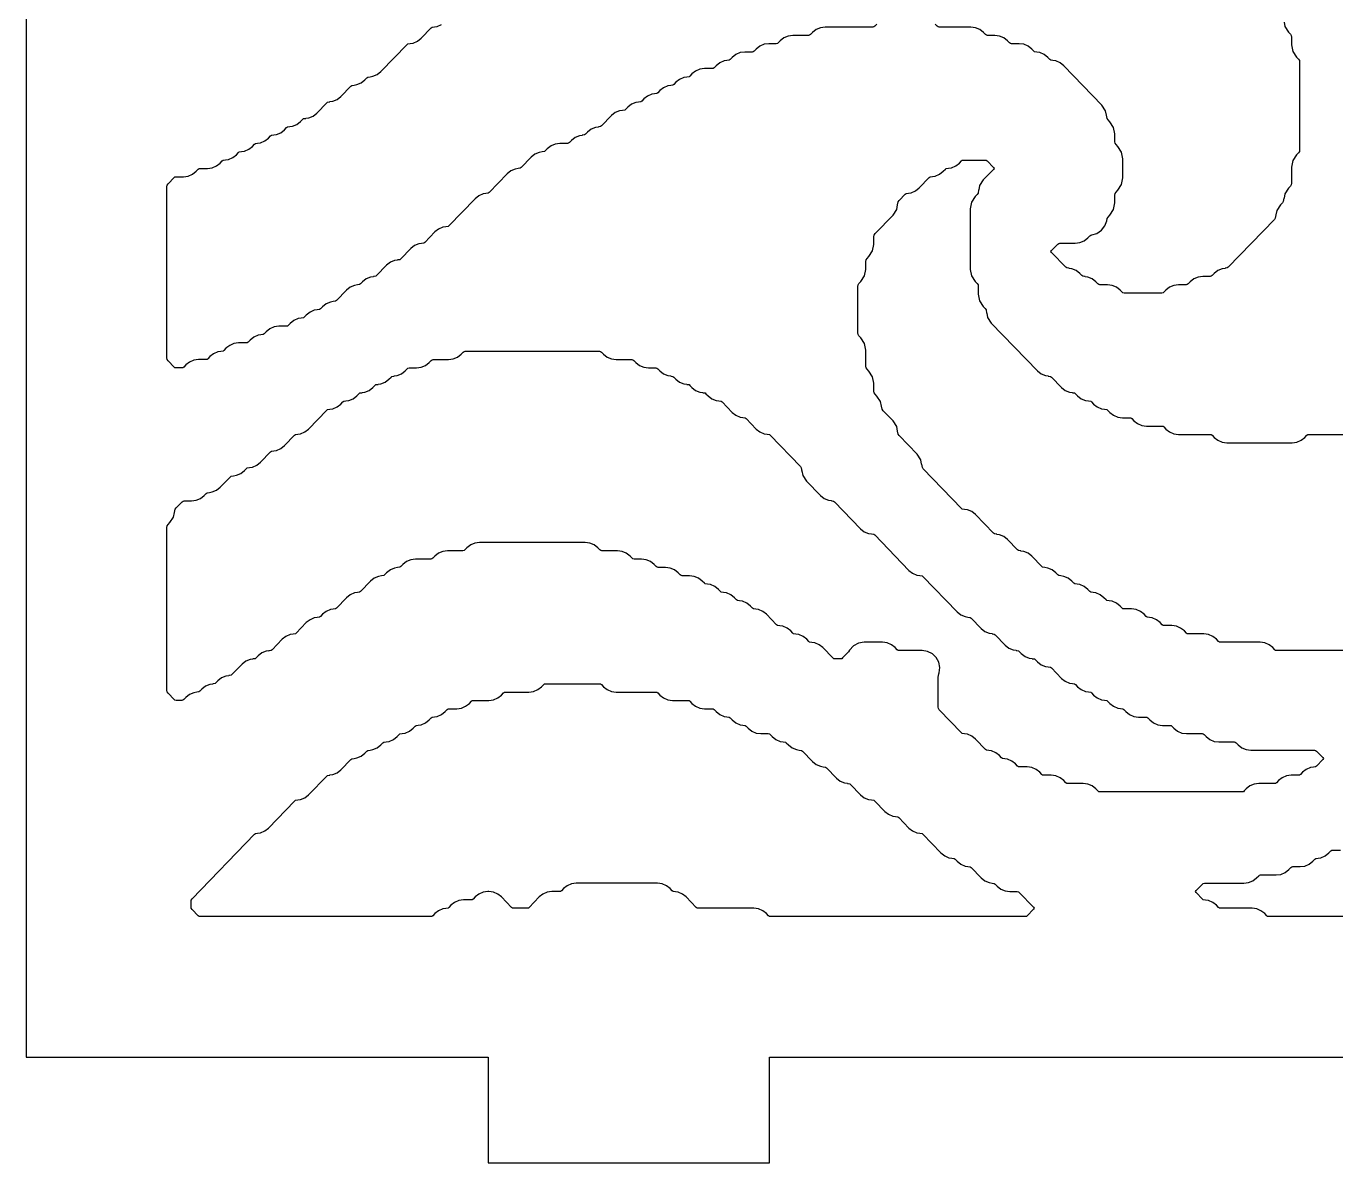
# Model space of a CAD drawing. Header units: millimetres. Extents: x 10 to 410, y 18 to 283.
# Drawn here: x 10 to 47.23, y 21 to 53.31 of the extents above; entities that cross this region are included whole.
import ezdxf

# ---------------------------------------------------------------- set-up
doc = ezdxf.new("R2010")
doc.units = ezdxf.units.MM
doc.layers.add('CUT', color=1, linetype='Continuous')

msp = doc.modelspace()

# ---------------------------------------------------------------- linework, layer by layer
at = {"layer": 'CUT'}
for points in [[(52.134, 21), (60.134, 21), (60.134, 24), (73.2679, 24), (73.2679, 144), (60.134, 144), (60.134, 147), (52.134, 147), (52.134, 144), (31.134, 144), (31.134, 147), (23.134, 147), (23.134, 144), (10, 144), (10, 24), (23.134, 24), (23.134, 21), (31.134, 21), (31.134, 24), (52.134, 24)], [(15.1437, 40.0464), (15.2086, 40.0551), (15.2083, 40.0574), (15.2903, 40.0684), (15.4131, 40.1205), (15.5177, 40.2031), (15.8038, 40.4991), (15.8288, 40.5189), (15.8937, 40.5277), (15.8934, 40.5299), (15.9755, 40.541), (16.0982, 40.5931), (16.2028, 40.6757), (16.2605, 40.7354), (16.2856, 40.7552), (16.3505, 40.764), (16.3502, 40.7662), (16.4322, 40.7773), (16.555, 40.8293), (16.6596, 40.912), (16.9457, 41.208), (16.9707, 41.2278), (17.0356, 41.2365), (17.0353, 41.2388), (17.1174, 41.2498), (17.2401, 41.3019), (17.3447, 41.3846), (17.6308, 41.6806), (17.6559, 41.7004), (17.7207, 41.7091), (17.7204, 41.7114), (17.8025, 41.7224), (17.9252, 41.7745), (18.0299, 41.8572), (18.5443, 42.3894), (18.5694, 42.4092), (18.6343, 42.418), (18.634, 42.4202), (18.716, 42.4313), (18.8388, 42.4834), (18.9434, 42.566), (19.0011, 42.6257), (19.0262, 42.6455), (19.091, 42.6543), (19.0907, 42.6565), (19.1728, 42.6676), (19.2955, 42.7196), (19.4001, 42.8023), (19.4578, 42.862), (19.4829, 42.8818), (19.5478, 42.8905), (19.5475, 42.8928), (19.6295, 42.9039), (19.7523, 42.9559), (19.8569, 43.0386), (19.9146, 43.0983), (19.9397, 43.1181), (20.0045, 43.1268), (20.0042, 43.1291), (20.0863, 43.1401), (20.209, 43.1922), (20.3137, 43.2749), (20.3714, 43.3346), (20.3964, 43.3544), (20.4613, 43.3631), (20.461, 43.3654), (20.5431, 43.3764), (20.6658, 43.4285), (20.7704, 43.5112), (20.8281, 43.5709), (20.8532, 43.5907), (20.8849, 43.5949), (21.0961, 43.5949), (21.2282, 43.6127), (21.3509, 43.6648), (21.4556, 43.7474), (21.5133, 43.8071), (21.5383, 43.827), (21.57, 43.8312), (22.0096, 43.8312), (22.1417, 43.849), (22.2645, 43.9011), (22.3691, 43.9837), (22.4268, 44.0434), (22.4519, 44.0632), (22.4835, 44.0675), (26.299, 44.0675), (26.3307, 44.0632), (26.3558, 44.0434), (26.4135, 43.9837), (26.5181, 43.9011), (26.6409, 43.849), (26.773, 43.8312), (27.2126, 43.8312), (27.2442, 43.827), (27.2693, 43.8071), (27.327, 43.7474), (27.4316, 43.6648), (27.5544, 43.6127), (27.6865, 43.5949), (27.8977, 43.5949), (27.9294, 43.5907), (27.9544, 43.5709), (28.0121, 43.5112), (28.1168, 43.4285), (28.2395, 43.3764), (28.3216, 43.3654), (28.3213, 43.3631), (28.3861, 43.3544), (28.4112, 43.3346), (28.4689, 43.2749), (28.5735, 43.1922), (28.6963, 43.1401), (28.7783, 43.1291), (28.778, 43.1268), (28.8429, 43.1181), (28.868, 43.0983), (28.9257, 43.0386), (29.0303, 42.9559), (29.153, 42.9039), (29.2351, 42.8928), (29.2348, 42.8905), (29.2996, 42.8818), (29.3247, 42.862), (29.3824, 42.8023), (29.487, 42.7196), (29.6098, 42.6676), (29.6919, 42.6565), (29.6915, 42.6543), (29.7564, 42.6455), (29.7815, 42.6257), (30.0676, 42.3297), (30.1722, 42.2471), (30.2949, 42.195), (30.377, 42.184), (30.3767, 42.1817), (30.4415, 42.173), (30.4666, 42.1531), (30.7527, 41.8572), (30.8573, 41.7745), (30.9801, 41.7224), (31.0621, 41.7114), (31.0618, 41.7091), (31.1267, 41.7004), (31.1518, 41.6806), (32.0085, 40.7941), (32.0333, 40.756), (32.0512, 40.664), (32.0538, 40.6645), (32.0785, 40.5379), (32.1825, 40.3779), (32.5797, 39.9669), (32.6844, 39.8842), (32.8071, 39.8321), (32.8892, 39.8211), (32.8889, 39.8188), (32.9537, 39.8101), (32.9788, 39.7903), (33.7216, 39.0217), (33.8263, 38.939), (33.949, 38.887), (34.0311, 38.8759), (34.0308, 38.8737), (34.0956, 38.8649), (34.1207, 38.8451), (35.0919, 37.8403), (35.1965, 37.7576), (35.3193, 37.7055), (35.4014, 37.6945), (35.401, 37.6922), (35.4659, 37.6835), (35.491, 37.6637), (36.4622, 36.6588), (36.5668, 36.5762), (36.6896, 36.5241), (36.7716, 36.5131), (36.7713, 36.5108), (36.8362, 36.5021), (36.8613, 36.4823), (37.1473, 36.1863), (37.252, 36.1036), (37.3747, 36.0515), (37.4568, 36.0405), (37.4565, 36.0382), (37.5213, 36.0295), (37.5464, 36.0097), (37.8325, 35.7137), (37.9371, 35.631), (38.0599, 35.579), (38.1419, 35.5679), (38.1416, 35.5656), (38.2065, 35.5569), (38.2315, 35.5371), (38.2892, 35.4774), (38.3939, 35.3947), (38.5166, 35.3427), (38.5987, 35.3316), (38.5984, 35.3294), (38.6632, 35.3206), (38.6883, 35.3008), (38.746, 35.2411), (38.8506, 35.1585), (38.9734, 35.1064), (39.0554, 35.0953), (39.0551, 35.0931), (39.12, 35.0843), (39.1451, 35.0645), (39.4311, 34.7685), (39.5358, 34.6859), (39.6585, 34.6338), (39.7406, 34.6228), (39.7403, 34.6205), (39.8051, 34.6118), (39.8302, 34.592), (39.8879, 34.5323), (39.9925, 34.4496), (40.1153, 34.3975), (40.1973, 34.3865), (40.197, 34.3842), (40.2619, 34.3755), (40.287, 34.3557), (40.3447, 34.296), (40.4493, 34.2133), (40.572, 34.1612), (40.6541, 34.1502), (40.6538, 34.1479), (40.7186, 34.1392), (40.7437, 34.1194), (40.8014, 34.0597), (40.906, 33.977), (41.0288, 33.925), (41.1109, 33.9139), (41.1105, 33.9116), (41.1754, 33.9029), (41.2005, 33.8831), (41.2582, 33.8234), (41.3628, 33.7407), (41.4856, 33.6887), (41.6177, 33.6709), (41.8289, 33.6709), (41.8605, 33.6666), (41.8856, 33.6468), (41.9433, 33.5871), (42.0479, 33.5045), (42.1707, 33.4524), (42.3028, 33.4346), (42.514, 33.4346), (42.5457, 33.4303), (42.5708, 33.4105), (42.6285, 33.3508), (42.7331, 33.2682), (42.8558, 33.2161), (42.988, 33.1983), (43.4275, 33.1983), (43.4592, 33.1941), (43.4843, 33.1742), (43.542, 33.1145), (43.6466, 33.0319), (43.7694, 32.9798), (43.9015, 32.962), (44.3411, 32.962), (44.3727, 32.9578), (44.3978, 32.9379), (44.4555, 32.8783), (44.5601, 32.7956), (44.6829, 32.7435), (44.815, 32.7257), (46.6248, 32.7257), (46.6565, 32.7215), (46.6816, 32.7017), (46.86, 32.5171), (46.8795, 32.4895), (46.86, 32.4618), (46.6816, 32.2772), (46.6565, 32.2574), (46.5917, 32.2487), (46.592, 32.2464), (46.5099, 32.2354), (46.3872, 32.1833), (46.2825, 32.1007), (46.2248, 32.041), (46.1998, 32.0211), (46.1681, 32.0169), (45.9569, 32.0169), (45.8248, 31.9991), (45.702, 31.947), (45.5974, 31.8644), (45.5397, 31.8047), (45.5146, 31.7849), (45.483, 31.7806), (45.0434, 31.7806), (44.9113, 31.7628), (44.7885, 31.7107), (44.6839, 31.6281), (44.6262, 31.5684), (44.6011, 31.5486), (44.5694, 31.5443), (40.5256, 31.5443), (40.4939, 31.5486), (40.4688, 31.5684), (40.4111, 31.6281), (40.3065, 31.7107), (40.1837, 31.7628), (40.0516, 31.7806), (39.612, 31.7806), (39.5804, 31.7849), (39.5553, 31.8047), (39.4976, 31.8644), (39.393, 31.947), (39.2702, 31.9991), (39.1381, 32.0169), (38.9269, 32.0169), (38.8952, 32.0211), (38.8701, 32.041), (38.8124, 32.1007), (38.7078, 32.1833), (38.5851, 32.2354), (38.4529, 32.2532), (38.2418, 32.2532), (38.2101, 32.2574), (38.185, 32.2772), (38.1273, 32.3369), (38.0227, 32.4196), (37.8999, 32.4717), (37.8179, 32.4827), (37.8182, 32.485), (37.7533, 32.4937), (37.7282, 32.5135), (37.6705, 32.5732), (37.5659, 32.6559), (37.4432, 32.708), (37.3611, 32.719), (37.3614, 32.7213), (37.2966, 32.73), (37.2715, 32.7498), (36.9854, 33.0458), (36.8808, 33.1285), (36.758, 33.1805), (36.676, 33.1916), (36.6763, 33.1938), (36.6114, 33.2026), (36.5863, 33.2224), (35.958, 33.8725), (35.9332, 33.9107), (35.9245, 33.9553), (35.9245, 34.8041), (35.9423, 34.8958), (35.9568, 34.928), (35.9745, 35.0798), (35.9456, 35.2298), (35.8727, 35.364), (35.7627, 35.47), (35.6258, 35.5378), (35.4749, 35.5612), (34.8161, 35.5612), (34.7844, 35.5654), (34.7593, 35.5853), (34.7016, 35.645), (34.597, 35.7276), (34.4742, 35.7797), (34.3421, 35.7975), (33.8263, 35.7975), (33.6635, 35.7702), (33.5185, 35.6915), (33.407, 35.5699), (33.3788, 35.5265), (33.2072, 35.349), (33.1821, 35.3292), (33.1504, 35.3249), (32.989, 35.3249), (32.9573, 35.3292), (32.9323, 35.349), (32.6462, 35.645), (32.5416, 35.7276), (32.4188, 35.7797), (32.3368, 35.7907), (32.3371, 35.793), (32.2722, 35.8017), (32.2471, 35.8215), (32.1894, 35.8812), (32.0848, 35.9639), (31.9621, 36.016), (31.88, 36.027), (31.8803, 36.0293), (31.8154, 36.038), (31.7904, 36.0578), (31.7327, 36.1175), (31.628, 36.2002), (31.5053, 36.2523), (31.4232, 36.2633), (31.4235, 36.2656), (31.3587, 36.2743), (31.3336, 36.2941), (31.0475, 36.5901), (30.9429, 36.6728), (30.8202, 36.7248), (30.7381, 36.7359), (30.7384, 36.7382), (30.6735, 36.7469), (30.6485, 36.7667), (30.5908, 36.8264), (30.4861, 36.9091), (30.3634, 36.9611), (30.2813, 36.9722), (30.2816, 36.9744), (30.2168, 36.9832), (30.1917, 37.003), (30.134, 37.0627), (30.0294, 37.1453), (29.9066, 37.1974), (29.8246, 37.2085), (29.8249, 37.2107), (29.76, 37.2195), (29.7349, 37.2393), (29.6772, 37.299), (29.5726, 37.3816), (29.4499, 37.4337), (29.3678, 37.4447), (29.3681, 37.447), (29.3033, 37.4557), (29.2782, 37.4756), (29.2205, 37.5353), (29.1159, 37.6179), (28.9931, 37.67), (28.861, 37.6878), (28.6498, 37.6878), (28.6181, 37.692), (28.593, 37.7118), (28.5353, 37.7715), (28.4307, 37.8542), (28.308, 37.9063), (28.1758, 37.9241), (27.9647, 37.9241), (27.933, 37.9283), (27.9079, 37.9481), (27.8502, 38.0078), (27.7456, 38.0905), (27.6228, 38.1426), (27.4907, 38.1603), (27.2795, 38.1603), (27.2478, 38.1646), (27.2228, 38.1844), (27.1651, 38.2441), (27.0604, 38.3268), (26.9377, 38.3788), (26.8055, 38.3966), (26.366, 38.3966), (26.3343, 38.4009), (26.3092, 38.4207), (26.2515, 38.4804), (26.1469, 38.5631), (26.0242, 38.6151), (25.892, 38.6329), (22.8905, 38.6329), (22.7584, 38.6151), (22.6357, 38.5631), (22.531, 38.4804), (22.4733, 38.4207), (22.4483, 38.4009), (22.4166, 38.3966), (21.977, 38.3966), (21.8449, 38.3788), (21.7221, 38.3268), (21.6175, 38.2441), (21.5598, 38.1844), (21.5347, 38.1646), (21.5031, 38.1603), (21.0635, 38.1603), (20.9314, 38.1426), (20.8086, 38.0905), (20.704, 38.0078), (20.6463, 37.9481), (20.6212, 37.9283), (20.5564, 37.9196), (20.5567, 37.9173), (20.4746, 37.9063), (20.3519, 37.8542), (20.2472, 37.7715), (20.1895, 37.7118), (20.1645, 37.692), (20.0996, 37.6833), (20.0999, 37.681), (20.0178, 37.67), (19.8951, 37.6179), (19.7905, 37.5353), (19.5044, 37.2393), (19.4793, 37.2195), (19.4145, 37.2107), (19.4148, 37.2085), (19.3327, 37.1974), (19.21, 37.1453), (19.1053, 37.0627), (18.8192, 36.7667), (18.7942, 36.7469), (18.7293, 36.7382), (18.7296, 36.7359), (18.6476, 36.7248), (18.5248, 36.6728), (18.4202, 36.5901), (18.3625, 36.5304), (18.3374, 36.5106), (18.2726, 36.5019), (18.2729, 36.4996), (18.1908, 36.4886), (18.0681, 36.4365), (17.9634, 36.3538), (17.6773, 36.0578), (17.6523, 36.038), (17.5874, 36.0293), (17.5877, 36.027), (17.5057, 36.016), (17.3829, 35.9639), (17.2783, 35.8812), (16.9922, 35.5853), (16.9671, 35.5654), (16.9023, 35.5567), (16.9026, 35.5544), (16.8205, 35.5434), (16.6978, 35.4913), (16.5931, 35.4087), (16.5354, 35.349), (16.5104, 35.3292), (16.4455, 35.3204), (16.4458, 35.3182), (16.3638, 35.3071), (16.241, 35.255), (16.1364, 35.1724), (15.8503, 34.8764), (15.8252, 34.8566), (15.7604, 34.8479), (15.7607, 34.8456), (15.6786, 34.8345), (15.5559, 34.7825), (15.4513, 34.6998), (15.3936, 34.6401), (15.3685, 34.6203), (15.3036, 34.6116), (15.3039, 34.6093), (15.2219, 34.5983), (15.0991, 34.5462), (14.9945, 34.4635), (14.9368, 34.4038), (14.9117, 34.384), (14.8469, 34.3753), (14.8472, 34.373), (14.7651, 34.362), (14.6424, 34.3099), (14.5377, 34.2272), (14.48, 34.1675), (14.455, 34.1477), (14.4233, 34.1435), (14.2619, 34.1435), (14.2302, 34.1477), (14.2051, 34.1675), (14.0335, 34.3451), (14.0087, 34.3833), (14, 34.4279), (14, 39.0573), (14.0087, 39.102), (14.0335, 39.1401), (14.0879, 39.1964), (14.1919, 39.3565), (14.2166, 39.4831), (14.2192, 39.4826), (14.2371, 39.5745), (14.2619, 39.6127), (14.4335, 39.7903), (14.4586, 39.8101), (14.4902, 39.8143), (14.7014, 39.8143), (14.8336, 39.8321), (14.9563, 39.8842), (15.0609, 39.9669), (15.1186, 40.0266)], [(16.6606, 30.3806), (16.7833, 30.4327), (16.888, 30.5154), (17.6308, 31.2839), (17.6559, 31.3038), (17.7207, 31.3125), (17.7204, 31.3148), (17.8025, 31.3258), (17.9252, 31.3779), (18.0299, 31.4605), (18.5443, 31.9928), (18.5694, 32.0126), (18.6343, 32.0213), (18.634, 32.0236), (18.716, 32.0347), (18.8388, 32.0867), (18.9434, 32.1694), (19.2295, 32.4654), (19.2545, 32.4852), (19.3194, 32.4939), (19.3191, 32.4962), (19.4012, 32.5072), (19.5239, 32.5593), (19.6285, 32.642), (19.6862, 32.7017), (19.7113, 32.7215), (19.7762, 32.7302), (19.7759, 32.7325), (19.8579, 32.7435), (19.9807, 32.7956), (20.0853, 32.8783), (20.143, 32.9379), (20.1681, 32.9578), (20.2329, 32.9665), (20.2326, 32.9688), (20.3147, 32.9798), (20.4374, 33.0319), (20.542, 33.1145), (20.5997, 33.1742), (20.6248, 33.1941), (20.6897, 33.2028), (20.6894, 33.2051), (20.7714, 33.2161), (20.8942, 33.2682), (20.9988, 33.3508), (21.0565, 33.4105), (21.0816, 33.4303), (21.1464, 33.4391), (21.1461, 33.4413), (21.2282, 33.4524), (21.3509, 33.5045), (21.4556, 33.5871), (21.5133, 33.6468), (21.5383, 33.6666), (21.6032, 33.6754), (21.6029, 33.6776), (21.685, 33.6887), (21.8077, 33.7407), (21.9123, 33.8234), (21.97, 33.8831), (21.9951, 33.9029), (22.0268, 33.9072), (22.238, 33.9072), (22.3701, 33.925), (22.4928, 33.977), (22.5975, 34.0597), (22.6552, 34.1194), (22.6802, 34.1392), (22.7119, 34.1435), (23.1515, 34.1435), (23.2836, 34.1612), (23.4064, 34.2133), (23.511, 34.296), (23.5687, 34.3557), (23.5938, 34.3755), (23.6254, 34.3797), (24.2934, 34.3797), (24.4255, 34.3975), (24.5483, 34.4496), (24.6529, 34.5323), (24.7106, 34.592), (24.7357, 34.6118), (24.7673, 34.616), (26.299, 34.616), (26.3307, 34.6118), (26.3558, 34.592), (26.4135, 34.5323), (26.5181, 34.4496), (26.6409, 34.3975), (26.773, 34.3797), (27.8977, 34.3797), (27.9294, 34.3755), (27.9544, 34.3557), (28.0121, 34.296), (28.1168, 34.2133), (28.2395, 34.1612), (28.3717, 34.1435), (28.8112, 34.1435), (28.8429, 34.1392), (28.868, 34.1194), (28.9257, 34.0597), (29.0303, 33.977), (29.153, 33.925), (29.2852, 33.9072), (29.4964, 33.9072), (29.528, 33.9029), (29.5531, 33.8831), (29.6108, 33.8234), (29.7154, 33.7407), (29.8382, 33.6887), (29.9202, 33.6776), (29.9199, 33.6754), (29.9848, 33.6666), (30.0099, 33.6468), (30.0676, 33.5871), (30.1722, 33.5045), (30.2949, 33.4524), (30.377, 33.4413), (30.3767, 33.4391), (30.4415, 33.4303), (30.4666, 33.4105), (30.5243, 33.3508), (30.6289, 33.2682), (30.7517, 33.2161), (30.8838, 33.1983), (31.095, 33.1983), (31.1267, 33.1941), (31.1518, 33.1742), (31.2095, 33.1145), (31.3141, 33.0319), (31.4368, 32.9798), (31.5189, 32.9688), (31.5186, 32.9665), (31.5834, 32.9578), (31.6085, 32.9379), (31.6662, 32.8783), (31.7708, 32.7956), (31.8936, 32.7435), (31.9757, 32.7325), (31.9753, 32.7302), (32.0402, 32.7215), (32.0653, 32.7017), (32.3514, 32.4057), (32.456, 32.323), (32.5787, 32.2709), (32.6608, 32.2599), (32.6605, 32.2576), (32.7253, 32.2489), (32.7504, 32.2291), (33.0365, 31.9331), (33.1411, 31.8504), (33.2639, 31.7984), (33.3459, 31.7873), (33.3456, 31.7851), (33.4105, 31.7763), (33.4356, 31.7565), (33.7216, 31.4605), (33.8263, 31.3779), (33.949, 31.3258), (34.0311, 31.3148), (34.0308, 31.3125), (34.0956, 31.3038), (34.1207, 31.2839), (34.4068, 30.988), (34.5114, 30.9053), (34.6342, 30.8532), (34.7162, 30.8422), (34.7159, 30.8399), (34.7808, 30.8312), (34.8058, 30.8114), (35.0919, 30.5154), (35.1965, 30.4327), (35.3193, 30.3806), (35.4014, 30.3696), (35.401, 30.3673), (35.4659, 30.3586), (35.491, 30.3388), (36.0054, 29.8065), (36.1101, 29.7239), (36.2328, 29.6718), (36.3149, 29.6607), (36.3146, 29.6585), (36.3794, 29.6497), (36.4045, 29.6299), (36.4622, 29.5702), (36.5668, 29.4876), (36.6896, 29.4355), (36.7716, 29.4245), (36.7713, 29.4222), (36.8362, 29.4135), (36.8613, 29.3936), (37.1473, 29.0977), (37.252, 29.015), (37.3747, 28.9629), (37.4568, 28.9519), (37.4565, 28.9496), (37.5213, 28.9409), (37.5464, 28.9211), (37.6041, 28.8614), (37.7087, 28.7787), (37.8315, 28.7266), (37.9636, 28.7089), (38.1748, 28.7089), (38.2065, 28.7046), (38.2315, 28.6848), (38.6383, 28.264), (38.6578, 28.2363), (38.6383, 28.2086), (38.4599, 28.0241), (38.4348, 28.0043), (38.4032, 28), (31.162, 28), (31.1303, 28.0043), (31.1052, 28.0241), (31.0475, 28.0838), (30.9429, 28.1664), (30.8202, 28.2185), (30.688, 28.2363), (29.1066, 28.2363), (29.0749, 28.2405), (29.0498, 28.2604), (28.7637, 28.5563), (28.6591, 28.639), (28.5364, 28.6911), (28.4543, 28.7021), (28.4546, 28.7044), (28.3897, 28.7131), (28.3647, 28.7329), (28.307, 28.7926), (28.2023, 28.8753), (28.0796, 28.9274), (27.9474, 28.9451), (25.6311, 28.9451), (25.499, 28.9274), (25.3762, 28.8753), (25.2716, 28.7926), (25.2139, 28.7329), (25.1888, 28.7131), (25.1571, 28.7089), (24.946, 28.7089), (24.8138, 28.6911), (24.6911, 28.639), (24.5864, 28.5563), (24.3004, 28.2604), (24.2753, 28.2405), (24.2436, 28.2363), (23.8538, 28.2363), (23.8221, 28.2405), (23.7971, 28.2604), (23.511, 28.5563), (23.4064, 28.639), (23.2836, 28.6911), (23.1515, 28.7089), (23.1189, 28.7089), (22.9868, 28.6911), (22.864, 28.639), (22.7594, 28.5563), (22.7017, 28.4966), (22.6766, 28.4768), (22.645, 28.4726), (22.4338, 28.4726), (22.3016, 28.4548), (22.1789, 28.4027), (22.0743, 28.3201), (22.0166, 28.2604), (21.9915, 28.2405), (21.9266, 28.2318), (21.9269, 28.2295), (21.8449, 28.2185), (21.7221, 28.1664), (21.6175, 28.0838), (21.5598, 28.0241), (21.5347, 28.0043), (21.5031, 28), (14.947, 28), (14.9153, 28.0043), (14.8902, 28.0241), (14.7186, 28.2016), (14.6938, 28.2398), (14.6851, 28.2845), (14.6851, 28.4244), (14.6938, 28.4691), (14.7186, 28.5072), (16.4889, 30.3388), (16.514, 30.3586), (16.5788, 30.3673), (16.5785, 30.3696)]]:
    msp.add_lwpolyline(points, close=True, dxfattribs=at)
for points in [[(34.1784, 53.3665), (34.1207, 53.3068), (34.0956, 53.287), (34.064, 53.2827), (32.7109, 53.2827), (32.5787, 53.2649), (32.456, 53.2128), (32.3514, 53.1302), (32.2937, 53.0705), (32.2686, 53.0507), (32.2369, 53.0464), (31.7974, 53.0464), (31.6652, 53.0286), (31.5425, 52.9766), (31.4378, 52.8939), (31.3801, 52.8342), (31.3551, 52.8144), (31.3234, 52.8101), (31.1122, 52.8101), (30.9801, 52.7923), (30.8573, 52.7403), (30.7527, 52.6576), (30.695, 52.5979), (30.6699, 52.5781), (30.6383, 52.5738), (30.4271, 52.5738), (30.2949, 52.5561), (30.1722, 52.504), (30.0676, 52.4213), (30.0099, 52.3616), (29.9848, 52.3418), (29.9199, 52.3331), (29.9202, 52.3308), (29.8382, 52.3198), (29.7154, 52.2677), (29.6108, 52.185), (29.5531, 52.1253), (29.528, 52.1055), (29.4964, 52.1013), (29.2852, 52.1013), (29.153, 52.0835), (29.0303, 52.0314), (28.9257, 51.9488), (28.868, 51.8891), (28.8429, 51.8692), (28.778, 51.8605), (28.7783, 51.8582), (28.6963, 51.8472), (28.5735, 51.7951), (28.4689, 51.7125), (28.4112, 51.6528), (28.3861, 51.633), (28.3213, 51.6242), (28.3216, 51.622), (28.2395, 51.6109), (28.1168, 51.5588), (28.0121, 51.4762), (27.9544, 51.4165), (27.9294, 51.3967), (27.8645, 51.3879), (27.8648, 51.3857), (27.7828, 51.3746), (27.66, 51.3226), (27.5554, 51.2399), (27.4977, 51.1802), (27.4726, 51.1604), (27.4077, 51.1517), (27.4081, 51.1494), (27.326, 51.1383), (27.2032, 51.0863), (27.0986, 51.0036), (27.0409, 50.9439), (27.0158, 50.9241), (26.951, 50.9154), (26.9513, 50.9131), (26.8692, 50.9021), (26.7465, 50.85), (26.6419, 50.7673), (26.3558, 50.4713), (26.3307, 50.4515), (26.2658, 50.4428), (26.2662, 50.4405), (26.1841, 50.4295), (26.0614, 50.3774), (25.9567, 50.2947), (25.899, 50.235), (25.8739, 50.2152), (25.8091, 50.2065), (25.8094, 50.2042), (25.7273, 50.1932), (25.6046, 50.1411), (25.5, 50.0585), (25.4423, 49.9988), (25.4172, 49.9789), (25.3855, 49.9747), (25.1743, 49.9747), (25.0422, 49.9569), (24.9195, 49.9048), (24.8148, 49.8222), (24.7571, 49.7625), (24.7321, 49.7427), (24.6672, 49.7339), (24.6675, 49.7317), (24.5854, 49.7206), (24.4627, 49.6685), (24.3581, 49.5859), (24.072, 49.2899), (24.0469, 49.2701), (23.982, 49.2614), (23.9824, 49.2591), (23.9003, 49.248), (23.7776, 49.196), (23.6729, 49.1133), (23.1585, 48.581), (23.1334, 48.5612), (23.0685, 48.5525), (23.0688, 48.5502), (22.9868, 48.5392), (22.864, 48.4871), (22.7594, 48.4044), (22.0166, 47.6359), (21.9915, 47.6161), (21.9266, 47.6073), (21.9269, 47.6051), (21.8449, 47.594), (21.7221, 47.542), (21.6175, 47.4593), (21.3314, 47.1633), (21.3064, 47.1435), (21.2415, 47.1348), (21.2418, 47.1325), (21.1597, 47.1215), (21.037, 47.0694), (20.9324, 46.9867), (20.6463, 46.6907), (20.6212, 46.6709), (20.5564, 46.6622), (20.5567, 46.6599), (20.4746, 46.6489), (20.3519, 46.5968), (20.2472, 46.5142), (19.9611, 46.2182), (19.9361, 46.1984), (19.8712, 46.1896), (19.8715, 46.1874), (19.7895, 46.1763), (19.6667, 46.1242), (19.5621, 46.0416), (19.5044, 45.9819), (19.4793, 45.9621), (19.4145, 45.9533), (19.4148, 45.9511), (19.3327, 45.94), (19.21, 45.888), (19.1053, 45.8053), (18.8192, 45.5093), (18.7942, 45.4895), (18.7293, 45.4808), (18.7296, 45.4785), (18.6476, 45.4675), (18.5248, 45.4154), (18.4202, 45.3327), (18.3625, 45.273), (18.3374, 45.2532), (18.2726, 45.2445), (18.2729, 45.2422), (18.1908, 45.2312), (18.0681, 45.1791), (17.9634, 45.0964), (17.9057, 45.0367), (17.8807, 45.0169), (17.8158, 45.0082), (17.8161, 45.0059), (17.734, 44.9949), (17.6113, 44.9428), (17.5067, 44.8601), (17.449, 44.8004), (17.4239, 44.7806), (17.3922, 44.7764), (17.181, 44.7764), (17.0489, 44.7586), (16.9262, 44.7065), (16.8215, 44.6239), (16.7638, 44.5642), (16.7388, 44.5443), (16.6739, 44.5356), (16.6742, 44.5333), (16.5921, 44.5223), (16.4694, 44.4702), (16.3648, 44.3876), (16.3071, 44.3279), (16.282, 44.3081), (16.2503, 44.3038), (16.0391, 44.3038), (15.907, 44.286), (15.7843, 44.2339), (15.6796, 44.1513), (15.6219, 44.0916), (15.5969, 44.0718), (15.532, 44.063), (15.5323, 44.0608), (15.4502, 44.0497), (15.3275, 43.9977), (15.2229, 43.915), (15.1652, 43.8553), (15.1401, 43.8355), (15.1084, 43.8312), (14.8972, 43.8312), (14.7651, 43.8134), (14.6424, 43.7614), (14.5377, 43.6787), (14.48, 43.619), (14.455, 43.5992), (14.4233, 43.5949), (14.2619, 43.5949), (14.2302, 43.5992), (14.2051, 43.619), (14.0335, 43.7966), (14.0087, 43.8347), (14, 43.8794), (14, 48.7451), (14.0087, 48.7897), (14.0335, 48.8279), (14.2051, 49.0055), (14.2302, 49.0253), (14.2619, 49.0295), (14.473, 49.0295), (14.6052, 49.0473), (14.7279, 49.0994), (14.8325, 49.182), (14.8902, 49.2417), (14.9153, 49.2616), (14.947, 49.2658), (15.1582, 49.2658), (15.2903, 49.2836), (15.4131, 49.3357), (15.5177, 49.4183), (15.5754, 49.478), (15.6005, 49.4978), (15.6653, 49.5066), (15.665, 49.5088), (15.7471, 49.5199), (15.8698, 49.572), (15.9744, 49.6546), (16.0321, 49.7143), (16.0572, 49.7341), (16.1221, 49.7429), (16.1218, 49.7451), (16.2038, 49.7562), (16.3266, 49.8082), (16.4312, 49.8909), (16.4889, 49.9506), (16.514, 49.9704), (16.5788, 49.9791), (16.5785, 49.9814), (16.6606, 49.9925), (16.7833, 50.0445), (16.888, 50.1272), (16.9457, 50.1869), (16.9707, 50.2067), (17.0356, 50.2154), (17.0353, 50.2177), (17.1174, 50.2287), (17.2401, 50.2808), (17.3447, 50.3635), (17.4024, 50.4232), (17.4275, 50.443), (17.4924, 50.4517), (17.4921, 50.454), (17.5741, 50.465), (17.6969, 50.5171), (17.8015, 50.5998), (17.8592, 50.6595), (17.8843, 50.6793), (17.9491, 50.688), (17.9488, 50.6903), (18.0309, 50.7013), (18.1536, 50.7534), (18.2582, 50.8361), (18.5443, 51.132), (18.5694, 51.1519), (18.6343, 51.1606), (18.634, 51.1629), (18.716, 51.1739), (18.8388, 51.226), (18.9434, 51.3086), (19.2295, 51.6046), (19.2545, 51.6244), (19.3194, 51.6332), (19.3191, 51.6354), (19.4012, 51.6465), (19.5239, 51.6985), (19.6285, 51.7812), (19.6862, 51.8409), (19.7113, 51.8607), (19.7762, 51.8694), (19.7759, 51.8717), (19.8579, 51.8828), (19.9807, 51.9348), (20.0853, 52.0175), (20.8281, 52.7861), (20.8532, 52.8059), (20.9181, 52.8146), (20.9178, 52.8169), (20.9998, 52.8279), (21.1226, 52.88), (21.2272, 52.9626), (21.5133, 53.2586), (21.5383, 53.2784), (21.6032, 53.2872), (21.6029, 53.2894), (21.685, 53.3005), (21.8077, 53.3526)], [(45.7566, 53.424), (45.7813, 53.2974), (45.8853, 53.1374), (45.9397, 53.0811), (45.9645, 53.0429), (45.9732, 52.9982), (45.9732, 52.776), (46.0096, 52.5886), (46.1137, 52.4285), (46.1681, 52.3722), (46.1929, 52.334), (46.2016, 52.2894), (46.2016, 49.7866), (46.1929, 49.7419), (46.1681, 49.7038), (46.1137, 49.6475), (46.0096, 49.4874), (45.9732, 49.3), (45.9732, 48.8414), (45.9645, 48.7968), (45.9397, 48.7586), (45.8853, 48.7023), (45.7813, 48.5422), (45.7566, 48.4156), (45.754, 48.4161), (45.7361, 48.3242), (45.7113, 48.286), (45.6569, 48.2297), (45.5529, 48.0697), (45.5283, 47.943), (45.5256, 47.9436), (45.5077, 47.8516), (45.483, 47.8135), (44.1694, 46.4545), (44.1443, 46.4346), (44.0795, 46.4259), (44.0798, 46.4236), (43.9977, 46.4126), (43.875, 46.3605), (43.7704, 46.2779), (43.7127, 46.2182), (43.6876, 46.1984), (43.6559, 46.1941), (43.4447, 46.1941), (43.3126, 46.1763), (43.1898, 46.1242), (43.0852, 46.0416), (43.0275, 45.9819), (43.0024, 45.9621), (42.9708, 45.9578), (42.7596, 45.9578), (42.6275, 45.94), (42.5047, 45.888), (42.4001, 45.8053), (42.3424, 45.7456), (42.3173, 45.7258), (42.2856, 45.7215), (41.2107, 45.7215), (41.179, 45.7258), (41.1539, 45.7456), (41.0962, 45.8053), (40.9916, 45.888), (40.8689, 45.94), (40.7367, 45.9578), (40.5256, 45.9578), (40.4939, 45.9621), (40.4688, 45.9819), (40.4111, 46.0416), (40.3065, 46.1242), (40.1837, 46.1763), (40.1017, 46.1874), (40.102, 46.1896), (40.0371, 46.1984), (40.012, 46.2182), (39.9543, 46.2779), (39.8497, 46.3605), (39.727, 46.4126), (39.6449, 46.4236), (39.6452, 46.4259), (39.5804, 46.4346), (39.5553, 46.4545), (39.1485, 46.8753), (39.129, 46.903), (39.1485, 46.9306), (39.3269, 47.1152), (39.352, 47.135), (39.3837, 47.1392), (39.8232, 47.1392), (39.9554, 47.157), (40.0781, 47.2091), (40.1827, 47.2918), (40.2404, 47.3515), (40.2655, 47.3713), (40.2914, 47.3748), (40.44, 47.419), (40.5679, 47.5066), (40.6628, 47.6291), (40.7156, 47.7748), (40.7291, 47.8446), (40.7539, 47.8827), (40.8084, 47.939), (40.9124, 48.0991), (40.9488, 48.2865), (40.9488, 48.5088), (40.9575, 48.5535), (40.9823, 48.5916), (41.0367, 48.6479), (41.1408, 48.808), (41.1772, 48.9954), (41.1772, 49.5363), (41.1408, 49.7237), (41.0367, 49.8837), (40.9823, 49.94), (40.9575, 49.9782), (40.9488, 50.0229), (40.9488, 50.2451), (40.9124, 50.4325), (40.8084, 50.5926), (40.7539, 50.6489), (40.7291, 50.6871), (40.7113, 50.779), (40.7086, 50.7785), (40.684, 50.9051), (40.58, 51.0652), (39.4976, 52.185), (39.393, 52.2677), (39.2702, 52.3198), (39.1882, 52.3308), (39.1885, 52.3331), (39.1236, 52.3418), (39.0985, 52.3616), (39.0408, 52.4213), (38.9362, 52.504), (38.8135, 52.5561), (38.7314, 52.5671), (38.7317, 52.5694), (38.6668, 52.5781), (38.6418, 52.5979), (38.5841, 52.6576), (38.4794, 52.7403), (38.3567, 52.7923), (38.2245, 52.8101), (38.0134, 52.8101), (37.9817, 52.8144), (37.9566, 52.8342), (37.8989, 52.8939), (37.7943, 52.9766), (37.6716, 53.0286), (37.5394, 53.0464), (37.3282, 53.0464), (37.2966, 53.0507), (37.2715, 53.0705), (37.2138, 53.1302), (37.1092, 53.2128), (36.9864, 53.2649), (36.8543, 53.2827), (35.958, 53.2827), (35.9263, 53.287), (35.9012, 53.3068), (35.8435, 53.3665)], [(48.4519, 35.5612), (45.5499, 35.5612), (45.5182, 35.5654), (45.4932, 35.5853), (45.4355, 35.645), (45.3308, 35.7276), (45.2081, 35.7797), (45.0759, 35.7975), (43.9513, 35.7975), (43.9196, 35.8017), (43.8945, 35.8215), (43.8368, 35.8812), (43.7322, 35.9639), (43.6094, 36.016), (43.4773, 36.0338), (43.0377, 36.0338), (43.0061, 36.038), (42.981, 36.0578), (42.9233, 36.1175), (42.8187, 36.2002), (42.6959, 36.2523), (42.5638, 36.27), (42.3526, 36.27), (42.3209, 36.2743), (42.2958, 36.2941), (42.2381, 36.3538), (42.1335, 36.4365), (42.0108, 36.4886), (41.9287, 36.4996), (41.929, 36.5019), (41.8642, 36.5106), (41.8391, 36.5304), (41.7814, 36.5901), (41.6768, 36.6728), (41.554, 36.7248), (41.4219, 36.7426), (41.2107, 36.7426), (41.179, 36.7469), (41.1539, 36.7667), (41.0962, 36.8264), (40.9916, 36.9091), (40.8689, 36.9611), (40.7868, 36.9722), (40.7871, 36.9744), (40.7223, 36.9832), (40.6972, 37.003), (40.6395, 37.0627), (40.5349, 37.1453), (40.4121, 37.1974), (40.3301, 37.2085), (40.3304, 37.2107), (40.2655, 37.2195), (40.2404, 37.2393), (40.1827, 37.299), (40.0781, 37.3816), (39.9554, 37.4337), (39.8733, 37.4447), (39.8736, 37.447), (39.8087, 37.4557), (39.7837, 37.4756), (39.726, 37.5353), (39.6213, 37.6179), (39.4986, 37.67), (39.4165, 37.681), (39.4168, 37.6833), (39.352, 37.692), (39.3269, 37.7118), (39.2692, 37.7715), (39.1646, 37.8542), (39.0418, 37.9063), (38.9598, 37.9173), (38.9601, 37.9196), (38.8952, 37.9283), (38.8701, 37.9481), (38.5841, 38.2441), (38.4794, 38.3268), (38.3567, 38.3788), (38.2746, 38.3899), (38.2749, 38.3922), (38.2101, 38.4009), (38.185, 38.4207), (37.8989, 38.7167), (37.7943, 38.7993), (37.6716, 38.8514), (37.5895, 38.8625), (37.5898, 38.8647), (37.5249, 38.8735), (37.4999, 38.8933), (36.9854, 39.4255), (36.8808, 39.5082), (36.758, 39.5603), (36.676, 39.5713), (36.6763, 39.5736), (36.6114, 39.5823), (36.5863, 39.6021), (35.5012, 40.7249), (35.4764, 40.763), (35.4585, 40.855), (35.4559, 40.8544), (35.4313, 40.981), (35.3272, 41.1411), (34.8161, 41.67), (34.7913, 41.7082), (34.7734, 41.8001), (34.7708, 41.7996), (34.7461, 41.9262), (34.6421, 42.0863), (34.3593, 42.3789), (34.3345, 42.417), (34.3166, 42.509), (34.314, 42.5084), (34.2894, 42.6351), (34.1853, 42.7951), (34.1309, 42.8514), (34.1061, 42.8896), (34.0974, 42.9342), (34.0974, 43.1565), (34.061, 43.3439), (33.957, 43.504), (33.9025, 43.5603), (33.8777, 43.5984), (33.8691, 43.6431), (33.8691, 44.1017), (33.8326, 44.2891), (33.7286, 44.4491), (33.6742, 44.5054), (33.6494, 44.5436), (33.6407, 44.5883), (33.6407, 45.9096), (33.6494, 45.9543), (33.6742, 45.9924), (33.7286, 46.0487), (33.8326, 46.2088), (33.8691, 46.3962), (33.8691, 46.6185), (33.8777, 46.6632), (33.9025, 46.7013), (33.957, 46.7576), (34.061, 46.9177), (34.0974, 47.1051), (34.0974, 47.3274), (34.1061, 47.372), (34.1309, 47.4102), (34.6421, 47.939), (34.7461, 48.0991), (34.7708, 48.2257), (34.7734, 48.2252), (34.7913, 48.3172), (34.8161, 48.3553), (34.9877, 48.5329), (35.0128, 48.5527), (35.0776, 48.5614), (35.0773, 48.5637), (35.1594, 48.5747), (35.2821, 48.6268), (35.3867, 48.7095), (35.6728, 49.0055), (35.6979, 49.0253), (35.7628, 49.034), (35.7625, 49.0363), (35.8445, 49.0473), (35.9673, 49.0994), (36.0719, 49.182), (36.1296, 49.2417), (36.1547, 49.2616), (36.2195, 49.2703), (36.2192, 49.2726), (36.3013, 49.2836), (36.424, 49.3357), (36.5286, 49.4183), (36.5863, 49.478), (36.6114, 49.4978), (36.6431, 49.5021), (37.2613, 49.5021), (37.2929, 49.4978), (37.318, 49.478), (37.4964, 49.2935), (37.5159, 49.2658), (37.4964, 49.2381), (37.2069, 48.9386), (37.1028, 48.7785), (37.0782, 48.6519), (37.0756, 48.6524), (37.0577, 48.5605), (37.0329, 48.5223), (36.9785, 48.466), (36.8744, 48.3059), (36.838, 48.1185), (36.838, 46.3962), (36.8744, 46.2088), (36.9785, 46.0487), (37.0329, 45.9924), (37.0577, 45.9543), (37.0664, 45.9096), (37.0664, 45.6874), (37.1028, 45.5), (37.2069, 45.3399), (37.2613, 45.2836), (37.2861, 45.2454), (37.304, 45.1535), (37.3066, 45.154), (37.3312, 45.0274), (37.4352, 44.8673), (38.746, 43.5112), (38.8506, 43.4285), (38.9734, 43.3764), (39.0554, 43.3654), (39.0551, 43.3631), (39.12, 43.3544), (39.1451, 43.3346), (39.4311, 43.0386), (39.5358, 42.9559), (39.6585, 42.9039), (39.7406, 42.8928), (39.7403, 42.8905), (39.8051, 42.8818), (39.8302, 42.862), (39.8879, 42.8023), (39.9925, 42.7196), (40.1153, 42.6676), (40.1973, 42.6565), (40.197, 42.6543), (40.2619, 42.6455), (40.287, 42.6257), (40.3447, 42.566), (40.4493, 42.4834), (40.572, 42.4313), (40.6541, 42.4202), (40.6538, 42.418), (40.7186, 42.4092), (40.7437, 42.3894), (40.8014, 42.3297), (40.906, 42.2471), (41.0288, 42.195), (41.1609, 42.1772), (41.3721, 42.1772), (41.4038, 42.173), (41.4289, 42.1531), (41.4866, 42.0934), (41.5912, 42.0108), (41.7139, 41.9587), (41.8461, 41.9409), (42.2856, 41.9409), (42.3173, 41.9367), (42.3424, 41.9169), (42.4001, 41.8572), (42.5047, 41.7745), (42.6275, 41.7224), (42.7596, 41.7046), (43.6559, 41.7046), (43.6876, 41.7004), (43.7127, 41.6806), (43.7704, 41.6209), (43.875, 41.5382), (43.9977, 41.4861), (44.1299, 41.4684), (45.9895, 41.4684), (46.1216, 41.4861), (46.2444, 41.5382), (46.349, 41.6209), (46.4067, 41.6806), (46.4318, 41.7004), (46.4634, 41.7046), (47.5881, 41.7046)], [(51.4208, 28), (45.3215, 28), (45.2899, 28.0043), (45.2648, 28.0241), (45.2071, 28.0838), (45.1025, 28.1664), (44.9797, 28.2185), (44.8476, 28.2363), (43.9513, 28.2363), (43.9196, 28.2405), (43.8945, 28.2604), (43.8368, 28.3201), (43.7322, 28.4027), (43.6094, 28.4548), (43.5274, 28.4658), (43.5277, 28.4681), (43.4628, 28.4768), (43.4377, 28.4966), (43.2594, 28.6812), (43.2398, 28.7089), (43.2594, 28.7365), (43.4377, 28.9211), (43.4628, 28.9409), (43.4945, 28.9451), (44.6192, 28.9451), (44.7513, 28.9629), (44.8741, 29.015), (44.9787, 29.0977), (45.0364, 29.1574), (45.0615, 29.1772), (45.0932, 29.1814), (45.5327, 29.1814), (45.6649, 29.1992), (45.7876, 29.2513), (45.8922, 29.3339), (45.9499, 29.3936), (45.975, 29.4135), (46.0067, 29.4177), (46.2178, 29.4177), (46.35, 29.4355), (46.4727, 29.4876), (46.5774, 29.5702), (46.6351, 29.6299), (46.6601, 29.6497), (46.725, 29.6585), (46.7247, 29.6607), (46.8068, 29.6718), (46.9295, 29.7239), (47.0341, 29.8065), (47.0918, 29.8662), (47.1169, 29.886), (47.1486, 29.8903), (47.3597, 29.8903)]]:
    msp.add_lwpolyline(points, dxfattribs=at)

doc.saveas('drawing.dxf')
